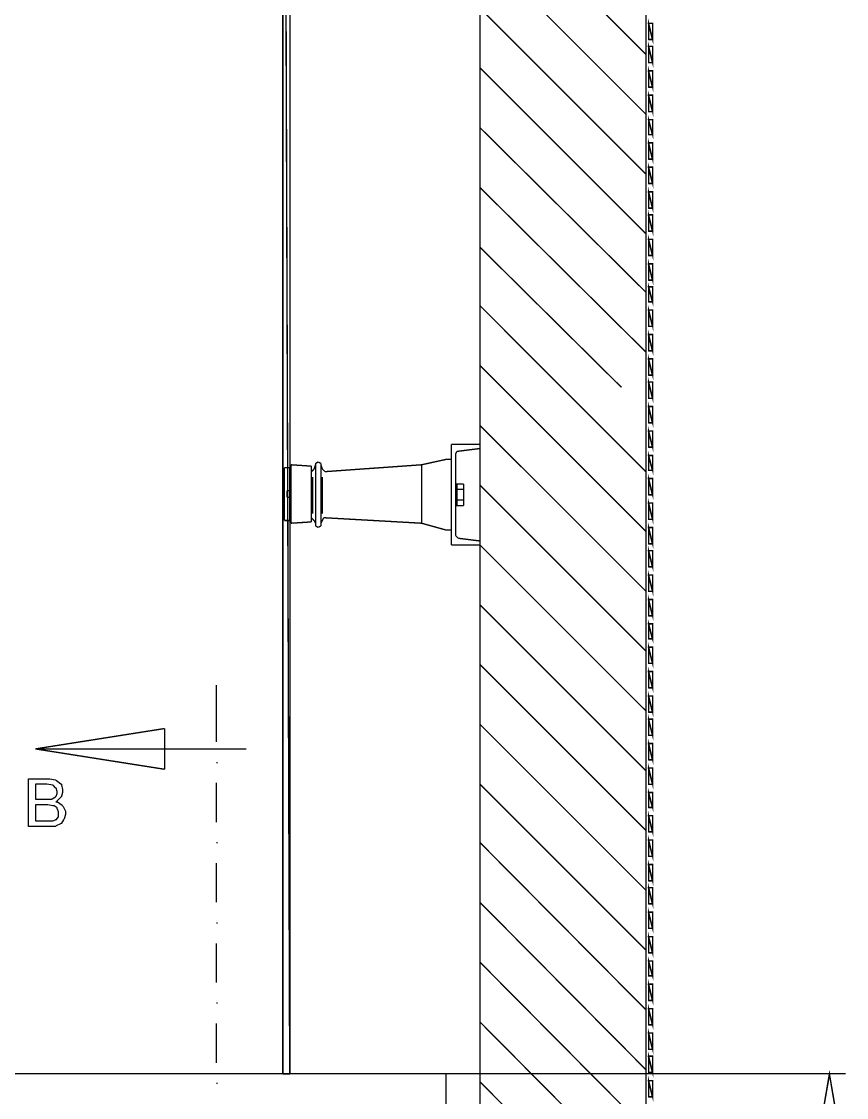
# Model space of a CAD drawing. Header units: metres. Extents: x 3290 to 4536, y 1562 to 1983.
# Drawn here: x 4056.4 to 4070.34, y 1700.83 to 1719.01 of the extents above; entities that cross this region are included whole.
import ezdxf

# ---------------------------------------------------------------- set-up
doc = ezdxf.new("R2010")
doc.units = ezdxf.units.M
for name, color, linetype in [('C00-00-00-BLACK', 7, 'Continuous'), ('C00-7E-FF', 150, 'Continuous'), ('C00-FF-00', 3, 'Continuous'), ('CFF-00-00', 1, 'Continuous')]:
    doc.layers.add(name, color=color, linetype=linetype)

msp = doc.modelspace()

# ---------------------------------------------------------------- linework, layer by layer
at = {"layer": 'C00-00-00-BLACK', "const_width": 0.0229}
for points in [[(4064.146, 1736.219), (4064.146, 1681.01)], [(4066.947, 1736.082), (4066.947, 1680.458)], [(4066.947, 1718.452), (4064.146, 1721.251)], [(4066.947, 1717.441), (4064.146, 1720.241)], [(4066.947, 1716.43), (4064.146, 1719.232)], [(4066.947, 1715.421), (4064.146, 1718.221)], [(4066.947, 1714.434), (4064.146, 1717.212)], [(4066.947, 1713.423), (4064.146, 1716.201)], [(4066.534, 1712.827), (4064.146, 1715.192)], [(4065.523, 1712.827), (4064.146, 1714.205)], [(4064.512, 1712.827), (4064.146, 1713.194)], [(4066.947, 1710.394), (4064.512, 1712.827)], [(4066.947, 1711.403), (4065.523, 1712.827)], [(4066.947, 1709.384), (4064.146, 1712.183)], [(4063.663, 1711.862), (4063.663, 1710.163)], [(4064.146, 1711.862), (4063.663, 1711.862)], [(4063.663, 1711.862), (4063.709, 1711.862)], [(4064.146, 1711.794), (4063.777, 1711.748)], [(4063.157, 1711.519), (4063.571, 1711.61)], [(4063.663, 1711.61), (4063.571, 1711.61)], [(4063.755, 1711.748), (4063.731, 1711.702)], [(4063.731, 1711.702), (4063.731, 1710.324)], [(4063.777, 1711.748), (4063.755, 1711.748)], [(4060.953, 1711.471), (4060.837, 1711.471)], [(4060.837, 1711.471), (4060.837, 1710.578)], [(4060.93, 1711.471), (4060.93, 1710.578)], [(4060.953, 1711.519), (4060.953, 1710.532)], [(4060.953, 1711.519), (4061.297, 1711.496)], [(4061.297, 1711.496), (4061.297, 1710.554)], [(4061.342, 1711.448), (4061.297, 1711.403)], [(4061.366, 1711.519), (4061.342, 1711.448)], [(4061.411, 1711.565), (4061.366, 1711.542)], [(4061.366, 1711.542), (4061.366, 1711.519)], [(4061.366, 1711.519), (4061.366, 1710.532)], [(4061.457, 1711.542), (4061.411, 1711.565)], [(4061.457, 1711.519), (4061.457, 1711.542)], [(4061.457, 1711.519), (4061.481, 1711.448)], [(4061.457, 1711.519), (4061.457, 1710.532)], [(4061.481, 1711.448), (4061.503, 1711.426)], [(4061.503, 1711.426), (4061.526, 1711.403)], [(4063.157, 1711.519), (4061.526, 1711.403)], [(4063.157, 1711.519), (4063.157, 1710.532)], [(4061.32, 1711.311), (4061.32, 1710.692)], [(4061.481, 1711.311), (4061.481, 1710.692)], [(4060.93, 1711.082), (4060.884, 1711.082)], [(4060.884, 1711.082), (4060.884, 1711.059)], [(4060.884, 1711.082), (4060.884, 1710.967)], [(4060.884, 1710.967), (4060.884, 1711.059)], [(4060.884, 1711.059), (4060.884, 1710.967)], [(4063.869, 1711.197), (4063.731, 1711.197)], [(4063.755, 1711.197), (4063.755, 1710.829)], [(4063.869, 1711.105), (4063.755, 1711.105)], [(4063.869, 1711.197), (4063.869, 1710.829)], [(4066.947, 1708.373), (4064.146, 1711.174)], [(4060.93, 1710.967), (4060.884, 1710.967)], [(4063.869, 1710.922), (4063.755, 1710.922)], [(4063.869, 1710.829), (4063.731, 1710.829)], [(4060.953, 1710.578), (4060.837, 1710.578)], [(4060.953, 1710.532), (4061.297, 1710.554)], [(4061.342, 1710.578), (4061.297, 1710.624)], [(4061.366, 1710.532), (4061.342, 1710.578)], [(4061.366, 1710.532), (4061.366, 1710.486)], [(4061.457, 1710.532), (4061.481, 1710.578)], [(4061.457, 1710.486), (4061.457, 1710.532)], [(4061.481, 1710.578), (4061.503, 1710.624)], [(4061.503, 1710.624), (4061.526, 1710.624)], [(4061.526, 1710.624), (4063.157, 1710.532)], [(4063.157, 1710.532), (4063.571, 1710.417)], [(4061.366, 1710.486), (4061.411, 1710.463)], [(4061.411, 1710.463), (4061.457, 1710.486)], [(4063.663, 1710.417), (4063.571, 1710.417)], [(4063.731, 1710.324), (4063.755, 1710.301)], [(4064.146, 1710.163), (4063.663, 1710.163)], [(4063.663, 1710.163), (4063.709, 1710.163)], [(4063.755, 1710.301), (4063.777, 1710.278)], [(4064.146, 1710.232), (4063.777, 1710.278)], [(4066.947, 1707.363), (4064.146, 1710.163)], [(4066.947, 1706.353), (4064.146, 1709.153)], [(4066.947, 1705.343), (4064.146, 1708.143)], [(4059.69, 1706.835), (4059.69, 1707.799)], [(4056.634, 1706.72), (4058.816, 1707.064)], [(4058.816, 1707.064), (4056.634, 1706.72)], [(4058.816, 1706.72), (4058.816, 1707.064)], [(4058.816, 1706.376), (4058.816, 1707.064)], [(4066.947, 1704.333), (4064.146, 1707.134)], [(4057.99, 1706.72), (4056.634, 1706.72)], [(4056.634, 1706.72), (4058.816, 1706.376)], [(4056.634, 1706.72), (4058.816, 1706.72)], [(4056.634, 1706.72), (4058.816, 1706.72)], [(4058.816, 1706.376), (4056.634, 1706.72)], [(4058.38, 1706.72), (4058.402, 1706.72)], [(4058.816, 1706.72), (4058.816, 1706.376)], [(4058.816, 1706.72), (4060.195, 1706.72)], [(4059.69, 1706.49), (4059.712, 1706.49)], [(4059.69, 1705.481), (4059.69, 1706.147)], [(4066.947, 1703.322), (4064.146, 1706.124)], [(4059.69, 1705.137), (4059.712, 1705.137)], [(4066.947, 1702.313), (4064.146, 1705.137)], [(4059.69, 1704.126), (4059.69, 1704.791)], [(4066.947, 1701.302), (4064.146, 1704.126)], [(4059.69, 1703.781), (4059.712, 1703.781)], [(4059.69, 1702.773), (4059.69, 1703.437)], [(4066.947, 1700.292), (4064.146, 1703.116)], [(4059.69, 1702.427), (4059.712, 1702.427)], [(4059.69, 1701.417), (4059.69, 1702.083)], [(4066.947, 1699.282), (4064.146, 1702.106)], [(4063.157, 1701.233), (4043.679, 1701.233)], [(4045.518, 1701.233), (4063.157, 1701.233)], [(4060.814, 1701.233), (4060.93, 1701.233)], [(4063.571, 1701.233), (4063.157, 1701.233)], [(4063.571, 1682.134), (4063.571, 1701.233)], [(4059.69, 1701.073), (4059.712, 1701.073)], [(4066.947, 1698.272), (4064.146, 1701.095)]]:
    msp.add_lwpolyline(points, dxfattribs=at)
at = {"layer": 'C00-00-00-BLACK'}
for points in [[(4056.52, 1705.412), (4056.52, 1706.216), (4056.841, 1706.216), (4056.875, 1706.216), (4056.974, 1706.199), (4056.98, 1706.193), (4056.991, 1706.188), (4057.066, 1706.13), (4057.072, 1706.124), (4057.077, 1706.113), (4057.094, 1706.036), (4057.094, 1706.009), (4057.094, 1705.986), (4057.077, 1705.922), (4057.072, 1705.916), (4057.066, 1705.905), (4056.991, 1705.83), (4056.98, 1705.824), (4057.008, 1705.824), (4057.088, 1705.767), (4057.094, 1705.756), (4057.105, 1705.75), (4057.14, 1705.669), (4057.14, 1705.641), (4057.14, 1705.613), (4057.122, 1705.538), (4057.117, 1705.526), (4057.111, 1705.521), (4057.077, 1705.464), (4057.072, 1705.458), (4057.06, 1705.452), (4056.985, 1705.418), (4056.98, 1705.412), (4056.944, 1705.412), (4056.866, 1705.412), (4056.841, 1705.412), (4056.52, 1705.412)], [(4056.634, 1705.87), (4056.818, 1705.87), (4056.84, 1705.87), (4056.892, 1705.87), (4056.91, 1705.87), (4056.915, 1705.876), (4056.974, 1705.911), (4056.98, 1705.916), (4056.985, 1705.922), (4057.003, 1705.969), (4057.003, 1705.985), (4057.003, 1706.003), (4056.985, 1706.056), (4056.98, 1706.056), (4056.974, 1706.062), (4056.942, 1706.101), (4056.932, 1706.101), (4056.927, 1706.107), (4056.827, 1706.124), (4056.794, 1706.124), (4056.634, 1706.124), (4056.634, 1705.87)], [(4056.634, 1705.503), (4056.841, 1705.503), (4056.858, 1705.503), (4056.896, 1705.503), (4056.91, 1705.503), (4056.927, 1705.503), (4056.974, 1705.521), (4056.98, 1705.526), (4056.991, 1705.526), (4057.019, 1705.568), (4057.025, 1705.572), (4057.025, 1705.59), (4057.025, 1705.628), (4057.025, 1705.641), (4057.025, 1705.659), (4057.008, 1705.705), (4057.003, 1705.71), (4057.003, 1705.722), (4056.95, 1705.756), (4056.932, 1705.756), (4056.927, 1705.761), (4056.845, 1705.778), (4056.818, 1705.778), (4056.634, 1705.778), (4056.634, 1705.503)]]:
    msp.add_lwpolyline(points, close=True, dxfattribs=at)
at = {"layer": 'C00-7E-FF', "const_width": 0.0229}
msp.add_lwpolyline([(4063.433, 1701.233), (4070.324, 1701.233)], dxfattribs=at)
msp.add_lwpolyline([(4069.91, 1700.43), (4070.186, 1700.43), (4070.047, 1701.233), (4069.91, 1700.43)], close=True, dxfattribs=at)
at = {"layer": 'C00-7E-FF'}
msp.add_lwpolyline([(4069.91, 1700.43), (4070.186, 1700.43), (4070.047, 1701.233), (4069.91, 1700.43)], close=True, dxfattribs=at)
at = {"layer": 'C00-FF-00', "const_width": 0.0229}
for points in [[(4066.993, 1718.703), (4067.061, 1718.703), (4066.993, 1718.978), (4066.993, 1718.703)], [(4067.061, 1718.703), (4066.993, 1718.978), (4067.061, 1718.978), (4067.061, 1718.703)], [(4067.061, 1718.313), (4066.993, 1718.589), (4067.061, 1718.589), (4067.061, 1718.313)], [(4066.993, 1718.313), (4067.061, 1718.313), (4066.993, 1718.589), (4066.993, 1718.313)], [(4067.061, 1717.899), (4066.993, 1718.175), (4067.061, 1718.175), (4067.061, 1717.899)], [(4066.993, 1717.899), (4067.061, 1717.899), (4066.993, 1718.175), (4066.993, 1717.899)], [(4066.993, 1717.486), (4067.061, 1717.486), (4066.993, 1717.762), (4066.993, 1717.486)], [(4067.061, 1717.486), (4066.993, 1717.762), (4067.061, 1717.762), (4067.061, 1717.486)], [(4066.993, 1717.097), (4067.061, 1717.097), (4066.993, 1717.349), (4066.993, 1717.097)], [(4067.061, 1717.097), (4066.993, 1717.349), (4067.061, 1717.349), (4067.061, 1717.097)], [(4066.993, 1716.683), (4067.061, 1716.683), (4066.993, 1716.958), (4066.993, 1716.683)], [(4067.061, 1716.683), (4066.993, 1716.958), (4067.061, 1716.958), (4067.061, 1716.683)], [(4067.061, 1716.27), (4066.993, 1716.546), (4067.061, 1716.546), (4067.061, 1716.27)], [(4066.993, 1716.27), (4067.061, 1716.27), (4066.993, 1716.546), (4066.993, 1716.27)], [(4067.061, 1715.856), (4066.993, 1716.131), (4067.061, 1716.131), (4067.061, 1715.856)], [(4066.993, 1715.856), (4067.061, 1715.856), (4066.993, 1716.131), (4066.993, 1715.856)], [(4066.993, 1715.466), (4067.061, 1715.466), (4066.993, 1715.742), (4066.993, 1715.466)], [(4067.061, 1715.466), (4066.993, 1715.742), (4067.061, 1715.742), (4067.061, 1715.466)], [(4066.993, 1715.054), (4067.061, 1715.054), (4066.993, 1715.329), (4066.993, 1715.054)], [(4067.061, 1715.054), (4066.993, 1715.329), (4067.061, 1715.329), (4067.061, 1715.054)], [(4067.061, 1714.639), (4066.993, 1714.915), (4067.061, 1714.915), (4067.061, 1714.639)], [(4066.993, 1714.639), (4067.061, 1714.639), (4066.993, 1714.915), (4066.993, 1714.639)], [(4067.061, 1714.273), (4066.993, 1714.525), (4067.061, 1714.525), (4067.061, 1714.273)], [(4066.993, 1714.273), (4067.061, 1714.273), (4066.993, 1714.525), (4066.993, 1714.273)], [(4067.061, 1713.86), (4066.993, 1714.135), (4067.061, 1714.135), (4067.061, 1713.86)], [(4066.993, 1713.86), (4067.061, 1713.86), (4066.993, 1714.135), (4066.993, 1713.86)], [(4066.993, 1713.446), (4067.061, 1713.446), (4066.993, 1713.721), (4066.993, 1713.446)], [(4067.061, 1713.446), (4066.993, 1713.721), (4067.061, 1713.721), (4067.061, 1713.446)], [(4067.061, 1713.033), (4066.993, 1713.309), (4067.061, 1713.309), (4067.061, 1713.033)], [(4066.993, 1713.033), (4067.061, 1713.033), (4066.993, 1713.309), (4066.993, 1713.033)], [(4067.061, 1712.644), (4066.993, 1712.918), (4067.061, 1712.918), (4067.061, 1712.644)], [(4066.993, 1712.644), (4067.061, 1712.644), (4066.993, 1712.918), (4066.993, 1712.644)], [(4067.061, 1712.229), (4066.993, 1712.505), (4067.061, 1712.505), (4067.061, 1712.229)], [(4066.993, 1712.229), (4067.061, 1712.229), (4066.993, 1712.505), (4066.993, 1712.229)], [(4066.993, 1711.817), (4067.061, 1711.817), (4066.993, 1712.092), (4066.993, 1711.817)], [(4067.061, 1711.817), (4066.993, 1712.092), (4067.061, 1712.092), (4067.061, 1711.817)], [(4067.061, 1711.426), (4066.993, 1711.678), (4067.061, 1711.678), (4067.061, 1711.426)], [(4066.993, 1711.426), (4067.061, 1711.426), (4066.993, 1711.678), (4066.993, 1711.426)], [(4067.061, 1711.013), (4066.993, 1711.288), (4067.061, 1711.288), (4067.061, 1711.013)], [(4066.993, 1711.013), (4067.061, 1711.013), (4066.993, 1711.288), (4066.993, 1711.013)], [(4067.061, 1710.6), (4066.993, 1710.875), (4067.061, 1710.875), (4067.061, 1710.6)], [(4066.993, 1710.6), (4067.061, 1710.6), (4066.993, 1710.875), (4066.993, 1710.6)], [(4066.993, 1710.186), (4067.061, 1710.186), (4066.993, 1710.462), (4066.993, 1710.186)], [(4067.061, 1710.186), (4066.993, 1710.462), (4067.061, 1710.462), (4067.061, 1710.186)], [(4066.993, 1709.797), (4067.061, 1709.797), (4066.993, 1710.071), (4066.993, 1709.797)], [(4067.061, 1709.797), (4066.993, 1710.071), (4067.061, 1710.071), (4067.061, 1709.797)], [(4067.061, 1709.384), (4066.993, 1709.659), (4067.061, 1709.659), (4067.061, 1709.384)], [(4066.993, 1709.384), (4067.061, 1709.384), (4066.993, 1709.659), (4066.993, 1709.384)], [(4067.061, 1708.97), (4066.993, 1709.245), (4067.061, 1709.245), (4067.061, 1708.97)], [(4066.993, 1708.97), (4067.061, 1708.97), (4066.993, 1709.245), (4066.993, 1708.97)], [(4066.993, 1708.58), (4067.061, 1708.58), (4066.993, 1708.833), (4066.993, 1708.58)], [(4067.061, 1708.58), (4066.993, 1708.833), (4067.061, 1708.833), (4067.061, 1708.58)], [(4066.993, 1708.166), (4067.061, 1708.166), (4066.993, 1708.441), (4066.993, 1708.166)], [(4067.061, 1708.166), (4066.993, 1708.441), (4067.061, 1708.441), (4067.061, 1708.166)], [(4067.061, 1707.753), (4066.993, 1708.028), (4067.061, 1708.028), (4067.061, 1707.753)], [(4066.993, 1707.753), (4067.061, 1707.753), (4066.993, 1708.028), (4066.993, 1707.753)], [(4067.061, 1707.341), (4066.993, 1707.615), (4067.061, 1707.615), (4067.061, 1707.341)], [(4066.993, 1707.341), (4067.061, 1707.341), (4066.993, 1707.615), (4066.993, 1707.341)], [(4066.993, 1706.95), (4067.061, 1706.95), (4066.993, 1707.224), (4066.993, 1706.95)], [(4067.061, 1706.95), (4066.993, 1707.224), (4067.061, 1707.224), (4067.061, 1706.95)], [(4066.993, 1706.537), (4067.061, 1706.537), (4066.993, 1706.812), (4066.993, 1706.537)], [(4067.061, 1706.537), (4066.993, 1706.812), (4067.061, 1706.812), (4067.061, 1706.537)], [(4067.061, 1706.124), (4066.993, 1706.399), (4067.061, 1706.399), (4067.061, 1706.124)], [(4066.993, 1706.124), (4067.061, 1706.124), (4066.993, 1706.399), (4066.993, 1706.124)], [(4067.061, 1705.733), (4066.993, 1705.985), (4067.061, 1705.985), (4067.061, 1705.733)], [(4066.993, 1705.733), (4067.061, 1705.733), (4066.993, 1705.985), (4066.993, 1705.733)], [(4067.061, 1705.32), (4066.993, 1705.595), (4067.061, 1705.595), (4067.061, 1705.32)], [(4066.993, 1705.32), (4067.061, 1705.32), (4066.993, 1705.595), (4066.993, 1705.32)], [(4066.993, 1704.907), (4067.061, 1704.907), (4066.993, 1705.182), (4066.993, 1704.907)], [(4067.061, 1704.907), (4066.993, 1705.182), (4067.061, 1705.182), (4067.061, 1704.907)], [(4067.061, 1704.494), (4066.993, 1704.768), (4067.061, 1704.768), (4067.061, 1704.494)], [(4066.993, 1704.494), (4067.061, 1704.494), (4066.993, 1704.768), (4066.993, 1704.494)], [(4067.061, 1704.104), (4066.993, 1704.378), (4067.061, 1704.378), (4067.061, 1704.104)], [(4066.993, 1704.104), (4067.061, 1704.104), (4066.993, 1704.378), (4066.993, 1704.104)], [(4067.061, 1703.69), (4066.993, 1703.964), (4067.061, 1703.964), (4067.061, 1703.69)], [(4066.993, 1703.69), (4067.061, 1703.69), (4066.993, 1703.964), (4066.993, 1703.69)], [(4066.993, 1703.277), (4067.061, 1703.277), (4066.993, 1703.551), (4066.993, 1703.277)], [(4067.061, 1703.277), (4066.993, 1703.551), (4067.061, 1703.551), (4067.061, 1703.277)], [(4067.061, 1702.887), (4066.993, 1703.139), (4067.061, 1703.139), (4067.061, 1702.887)], [(4066.993, 1702.887), (4067.061, 1702.887), (4066.993, 1703.139), (4066.993, 1702.887)], [(4067.061, 1702.473), (4066.993, 1702.748), (4067.061, 1702.748), (4067.061, 1702.473)], [(4066.993, 1702.473), (4067.061, 1702.473), (4066.993, 1702.748), (4066.993, 1702.473)], [(4067.061, 1702.06), (4066.993, 1702.335), (4067.061, 1702.335), (4067.061, 1702.06)], [(4066.993, 1702.06), (4067.061, 1702.06), (4066.993, 1702.335), (4066.993, 1702.06)], [(4066.993, 1701.648), (4067.061, 1701.648), (4066.993, 1701.922), (4066.993, 1701.648)], [(4067.061, 1701.648), (4066.993, 1701.922), (4067.061, 1701.922), (4067.061, 1701.648)], [(4066.993, 1701.257), (4067.061, 1701.257), (4066.993, 1701.531), (4066.993, 1701.257)], [(4067.061, 1701.257), (4066.993, 1701.531), (4067.061, 1701.531), (4067.061, 1701.257)], [(4067.061, 1700.844), (4066.993, 1701.119), (4067.061, 1701.119), (4067.061, 1700.844)], [(4066.993, 1700.844), (4067.061, 1700.844), (4066.993, 1701.119), (4066.993, 1700.844)]]:
    msp.add_lwpolyline(points, close=True, dxfattribs=at)
at = {"layer": 'C00-FF-00'}
for points in [[(4066.993, 1718.703), (4067.061, 1718.703), (4066.993, 1718.978), (4066.993, 1718.703)], [(4067.061, 1718.703), (4066.993, 1718.978), (4067.061, 1718.978), (4067.061, 1718.703)], [(4066.993, 1718.313), (4067.061, 1718.313), (4066.993, 1718.589), (4066.993, 1718.313)], [(4067.061, 1718.313), (4066.993, 1718.589), (4067.061, 1718.589), (4067.061, 1718.313)], [(4066.993, 1717.899), (4067.061, 1717.899), (4066.993, 1718.175), (4066.993, 1717.899)], [(4067.061, 1717.899), (4066.993, 1718.175), (4067.061, 1718.175), (4067.061, 1717.899)], [(4066.993, 1717.486), (4067.061, 1717.486), (4066.993, 1717.762), (4066.993, 1717.486)], [(4067.061, 1717.486), (4066.993, 1717.762), (4067.061, 1717.762), (4067.061, 1717.486)], [(4066.993, 1717.097), (4067.061, 1717.097), (4066.993, 1717.349), (4066.993, 1717.097)], [(4067.061, 1717.097), (4066.993, 1717.349), (4067.061, 1717.349), (4067.061, 1717.097)], [(4066.993, 1716.683), (4067.061, 1716.683), (4066.993, 1716.958), (4066.993, 1716.683)], [(4067.061, 1716.683), (4066.993, 1716.958), (4067.061, 1716.958), (4067.061, 1716.683)], [(4066.993, 1716.27), (4067.061, 1716.27), (4066.993, 1716.546), (4066.993, 1716.27)], [(4067.061, 1716.27), (4066.993, 1716.546), (4067.061, 1716.546), (4067.061, 1716.27)], [(4066.993, 1715.856), (4067.061, 1715.856), (4066.993, 1716.131), (4066.993, 1715.856)], [(4067.061, 1715.856), (4066.993, 1716.131), (4067.061, 1716.131), (4067.061, 1715.856)], [(4066.993, 1715.466), (4067.061, 1715.466), (4066.993, 1715.742), (4066.993, 1715.466)], [(4067.061, 1715.466), (4066.993, 1715.742), (4067.061, 1715.742), (4067.061, 1715.466)], [(4066.993, 1715.054), (4067.061, 1715.054), (4066.993, 1715.329), (4066.993, 1715.054)], [(4067.061, 1715.054), (4066.993, 1715.329), (4067.061, 1715.329), (4067.061, 1715.054)], [(4066.993, 1714.639), (4067.061, 1714.639), (4066.993, 1714.915), (4066.993, 1714.639)], [(4067.061, 1714.639), (4066.993, 1714.915), (4067.061, 1714.915), (4067.061, 1714.639)], [(4066.993, 1714.273), (4067.061, 1714.273), (4066.993, 1714.525), (4066.993, 1714.273)], [(4067.061, 1714.273), (4066.993, 1714.525), (4067.061, 1714.525), (4067.061, 1714.273)], [(4066.993, 1713.86), (4067.061, 1713.86), (4066.993, 1714.135), (4066.993, 1713.86)], [(4067.061, 1713.86), (4066.993, 1714.135), (4067.061, 1714.135), (4067.061, 1713.86)], [(4066.993, 1713.446), (4067.061, 1713.446), (4066.993, 1713.721), (4066.993, 1713.446)], [(4067.061, 1713.446), (4066.993, 1713.721), (4067.061, 1713.721), (4067.061, 1713.446)], [(4066.993, 1713.033), (4067.061, 1713.033), (4066.993, 1713.309), (4066.993, 1713.033)], [(4067.061, 1713.033), (4066.993, 1713.309), (4067.061, 1713.309), (4067.061, 1713.033)], [(4066.993, 1712.644), (4067.061, 1712.644), (4066.993, 1712.918), (4066.993, 1712.644)], [(4067.061, 1712.644), (4066.993, 1712.918), (4067.061, 1712.918), (4067.061, 1712.644)], [(4066.993, 1712.229), (4067.061, 1712.229), (4066.993, 1712.505), (4066.993, 1712.229)], [(4067.061, 1712.229), (4066.993, 1712.505), (4067.061, 1712.505), (4067.061, 1712.229)], [(4066.993, 1711.817), (4067.061, 1711.817), (4066.993, 1712.092), (4066.993, 1711.817)], [(4067.061, 1711.817), (4066.993, 1712.092), (4067.061, 1712.092), (4067.061, 1711.817)], [(4066.993, 1711.426), (4067.061, 1711.426), (4066.993, 1711.678), (4066.993, 1711.426)], [(4067.061, 1711.426), (4066.993, 1711.678), (4067.061, 1711.678), (4067.061, 1711.426)], [(4066.993, 1711.013), (4067.061, 1711.013), (4066.993, 1711.288), (4066.993, 1711.013)], [(4067.061, 1711.013), (4066.993, 1711.288), (4067.061, 1711.288), (4067.061, 1711.013)], [(4066.993, 1710.6), (4067.061, 1710.6), (4066.993, 1710.875), (4066.993, 1710.6)], [(4067.061, 1710.6), (4066.993, 1710.875), (4067.061, 1710.875), (4067.061, 1710.6)], [(4066.993, 1710.186), (4067.061, 1710.186), (4066.993, 1710.462), (4066.993, 1710.186)], [(4067.061, 1710.186), (4066.993, 1710.462), (4067.061, 1710.462), (4067.061, 1710.186)], [(4066.993, 1709.797), (4067.061, 1709.797), (4066.993, 1710.071), (4066.993, 1709.797)], [(4067.061, 1709.797), (4066.993, 1710.071), (4067.061, 1710.071), (4067.061, 1709.797)], [(4066.993, 1709.384), (4067.061, 1709.384), (4066.993, 1709.659), (4066.993, 1709.384)], [(4067.061, 1709.384), (4066.993, 1709.659), (4067.061, 1709.659), (4067.061, 1709.384)], [(4066.993, 1708.97), (4067.061, 1708.97), (4066.993, 1709.245), (4066.993, 1708.97)], [(4067.061, 1708.97), (4066.993, 1709.245), (4067.061, 1709.245), (4067.061, 1708.97)], [(4066.993, 1708.58), (4067.061, 1708.58), (4066.993, 1708.833), (4066.993, 1708.58)], [(4067.061, 1708.58), (4066.993, 1708.833), (4067.061, 1708.833), (4067.061, 1708.58)], [(4066.993, 1708.166), (4067.061, 1708.166), (4066.993, 1708.441), (4066.993, 1708.166)], [(4067.061, 1708.166), (4066.993, 1708.441), (4067.061, 1708.441), (4067.061, 1708.166)], [(4066.993, 1707.753), (4067.061, 1707.753), (4066.993, 1708.028), (4066.993, 1707.753)], [(4067.061, 1707.753), (4066.993, 1708.028), (4067.061, 1708.028), (4067.061, 1707.753)], [(4066.993, 1707.341), (4067.061, 1707.341), (4066.993, 1707.615), (4066.993, 1707.341)], [(4067.061, 1707.341), (4066.993, 1707.615), (4067.061, 1707.615), (4067.061, 1707.341)], [(4066.993, 1706.95), (4067.061, 1706.95), (4066.993, 1707.224), (4066.993, 1706.95)], [(4067.061, 1706.95), (4066.993, 1707.224), (4067.061, 1707.224), (4067.061, 1706.95)], [(4066.993, 1706.537), (4067.061, 1706.537), (4066.993, 1706.812), (4066.993, 1706.537)], [(4067.061, 1706.537), (4066.993, 1706.812), (4067.061, 1706.812), (4067.061, 1706.537)], [(4066.993, 1706.124), (4067.061, 1706.124), (4066.993, 1706.399), (4066.993, 1706.124)], [(4067.061, 1706.124), (4066.993, 1706.399), (4067.061, 1706.399), (4067.061, 1706.124)], [(4066.993, 1705.733), (4067.061, 1705.733), (4066.993, 1705.985), (4066.993, 1705.733)], [(4067.061, 1705.733), (4066.993, 1705.985), (4067.061, 1705.985), (4067.061, 1705.733)], [(4066.993, 1705.32), (4067.061, 1705.32), (4066.993, 1705.595), (4066.993, 1705.32)], [(4067.061, 1705.32), (4066.993, 1705.595), (4067.061, 1705.595), (4067.061, 1705.32)], [(4066.993, 1704.907), (4067.061, 1704.907), (4066.993, 1705.182), (4066.993, 1704.907)], [(4067.061, 1704.907), (4066.993, 1705.182), (4067.061, 1705.182), (4067.061, 1704.907)], [(4066.993, 1704.494), (4067.061, 1704.494), (4066.993, 1704.768), (4066.993, 1704.494)], [(4067.061, 1704.494), (4066.993, 1704.768), (4067.061, 1704.768), (4067.061, 1704.494)], [(4066.993, 1704.104), (4067.061, 1704.104), (4066.993, 1704.378), (4066.993, 1704.104)], [(4067.061, 1704.104), (4066.993, 1704.378), (4067.061, 1704.378), (4067.061, 1704.104)], [(4066.993, 1703.69), (4067.061, 1703.69), (4066.993, 1703.964), (4066.993, 1703.69)], [(4067.061, 1703.69), (4066.993, 1703.964), (4067.061, 1703.964), (4067.061, 1703.69)], [(4066.993, 1703.277), (4067.061, 1703.277), (4066.993, 1703.551), (4066.993, 1703.277)], [(4067.061, 1703.277), (4066.993, 1703.551), (4067.061, 1703.551), (4067.061, 1703.277)], [(4066.993, 1702.887), (4067.061, 1702.887), (4066.993, 1703.139), (4066.993, 1702.887)], [(4067.061, 1702.887), (4066.993, 1703.139), (4067.061, 1703.139), (4067.061, 1702.887)], [(4066.993, 1702.473), (4067.061, 1702.473), (4066.993, 1702.748), (4066.993, 1702.473)], [(4067.061, 1702.473), (4066.993, 1702.748), (4067.061, 1702.748), (4067.061, 1702.473)], [(4066.993, 1702.06), (4067.061, 1702.06), (4066.993, 1702.335), (4066.993, 1702.06)], [(4067.061, 1702.06), (4066.993, 1702.335), (4067.061, 1702.335), (4067.061, 1702.06)], [(4066.993, 1701.648), (4067.061, 1701.648), (4066.993, 1701.922), (4066.993, 1701.648)], [(4067.061, 1701.648), (4066.993, 1701.922), (4067.061, 1701.922), (4067.061, 1701.648)], [(4066.993, 1701.257), (4067.061, 1701.257), (4066.993, 1701.531), (4066.993, 1701.257)], [(4067.061, 1701.257), (4066.993, 1701.531), (4067.061, 1701.531), (4067.061, 1701.257)], [(4066.993, 1700.844), (4067.061, 1700.844), (4066.993, 1701.119), (4066.993, 1700.844)], [(4067.061, 1700.844), (4066.993, 1701.119), (4067.061, 1701.119), (4067.061, 1700.844)]]:
    msp.add_lwpolyline(points, close=True, dxfattribs=at)
at = {"layer": 'CFF-00-00', "const_width": 0.0229}
for points in [[(4060.814, 1701.233), (4060.93, 1701.233), (4060.814, 1735.278), (4060.814, 1701.233)], [(4060.93, 1701.233), (4060.814, 1735.278), (4060.93, 1735.278), (4060.93, 1701.233)]]:
    msp.add_lwpolyline(points, close=True, dxfattribs=at)
at = {"layer": 'CFF-00-00'}
for points in [[(4060.814, 1701.233), (4060.93, 1701.233), (4060.814, 1735.278), (4060.814, 1701.233)], [(4060.93, 1701.233), (4060.814, 1735.278), (4060.93, 1735.278), (4060.93, 1701.233)]]:
    msp.add_lwpolyline(points, close=True, dxfattribs=at)

doc.saveas('drawing.dxf')
